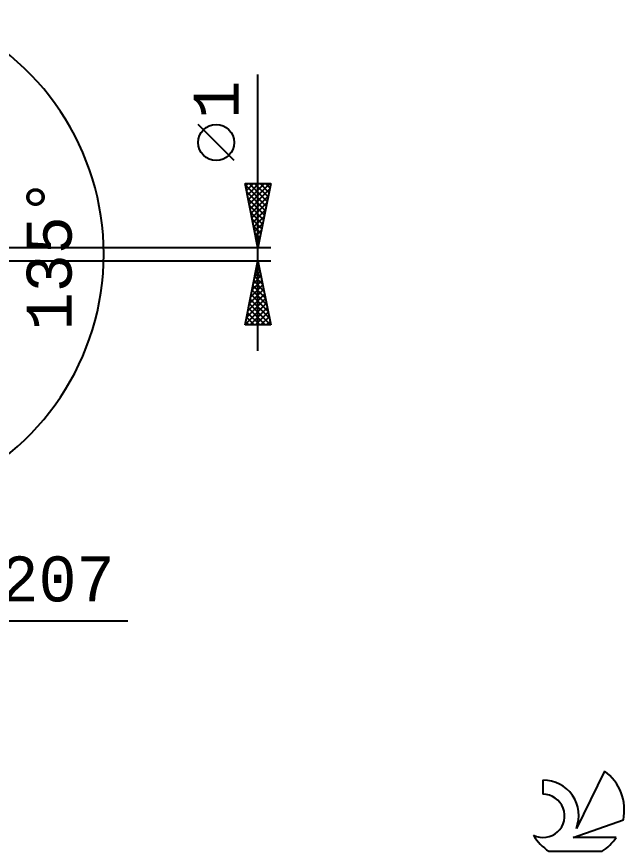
# Model space of a CAD drawing. Header units: millimetres. Extents: x -56 to 82, y -50 to 39.
# Drawn here: x 34.5 to 81.8, y -46.4 to 18.5 of the extents above; entities that cross this region are included whole.
import ezdxf
from ezdxf.enums import TextEntityAlignment as Align

# ---------------------------------------------------------------- set-up
doc = ezdxf.new("R2010")
doc.units = ezdxf.units.MM
doc.header["$LTSCALE"] = 5.2
doc.layers.add('2', color=7, linetype='CONTINUOUS')
doc.layers.add('SK6', color=5, linetype='CONTINUOUS')
doc.styles.get("Standard").update_dxf_attribs({"font": 'Monospac821 BT'})

msp = doc.modelspace()

# ---------------------------------------------------------------- linework, layer by layer
at = {"layer": '2', "color": 7, "linetype": 'CONTINUOUS', "lineweight": 25}
for p, q in [((53.3, -7.5), (53.3, 13.975)), ((51.45, 7.287), (48.65, 10.088)), ((53.3, 0.5), (52.3, 5.5)), ((52.3, 5.5), (54.3, 5.5)), ((52.325, 5.375), (53.95, 3.75)), ((52.339, 5.304), (52.535, 5.5)), ((52.41, 4.951), (52.959, 5.5)), ((52.481, 4.597), (53.383, 5.5)), ((52.551, 4.244), (53.808, 5.5)), ((52.622, 3.89), (54.232, 5.5)), ((52.624, 5.5), (54.021, 4.103)), ((53.048, 5.5), (54.091, 4.457)), ((54.3, 5.5), (53.3, 0.5)), ((53.473, 5.5), (54.162, 4.811)), ((53.897, 5.5), (54.233, 5.164)), ((52.431, 4.845), (53.879, 3.396)), ((52.693, 3.537), (54.211, 5.055)), ((52.537, 4.314), (53.809, 3.043)), ((52.763, 3.183), (54.105, 4.525)), ((52.834, 2.829), (53.999, 3.994)), ((52.643, 3.784), (53.738, 2.689)), ((52.749, 3.254), (53.667, 2.336)), ((52.905, 2.476), (53.893, 3.464)), ((52.855, 2.723), (53.596, 1.982)), ((52.976, 2.122), (53.787, 2.934)), ((52.961, 2.193), (53.526, 1.629)), ((53.046, 1.769), (53.681, 2.403)), ((53.067, 1.663), (53.455, 1.275)), ((53.117, 1.415), (53.575, 1.873)), ((53.188, 1.062), (53.469, 1.343)), ((53.174, 1.132), (53.384, 0.922)), ((53.258, 0.708), (53.362, 0.812)), ((54.3, 0.5), (21.093, 0.5)), ((53.28, 0.602), (53.314, 0.568)), ((21.093, -0.5), (54.3, -0.5)), ((52.3, -5.5), (53.3, -0.5)), ((53.264, -0.68), (53.324, -0.62)), ((53.3, -0.5), (54.3, -5.5)), ((53.158, -1.21), (53.395, -0.973)), ((53.197, -1.013), (53.454, -1.269)), ((53.268, -0.659), (53.348, -0.739)), ((52.946, -2.271), (53.536, -1.68)), ((53.052, -1.74), (53.465, -1.327)), ((53.056, -1.72), (53.666, -2.33)), ((53.127, -1.366), (53.56, -1.8)), ((52.734, -3.331), (53.677, -2.387)), ((52.84, -2.801), (53.607, -2.034)), ((52.915, -2.427), (53.878, -3.391)), ((52.985, -2.074), (53.772, -2.86)), ((52.522, -4.392), (53.819, -3.095)), ((52.628, -3.862), (53.748, -2.741)), ((52.773, -3.134), (54.09, -4.451)), ((52.844, -2.781), (53.984, -3.921)), ((52.309, -5.453), (53.96, -3.802)), ((52.416, -4.922), (53.89, -3.448)), ((52.632, -3.841), (54.29, -5.5)), ((52.702, -3.488), (54.196, -4.982)), ((52.561, -4.195), (53.866, -5.5)), ((52.686, -5.5), (54.031, -4.155)), ((53.111, -5.5), (54.102, -4.509)), ((52.42, -4.902), (53.018, -5.5)), ((52.49, -4.548), (53.442, -5.5)), ((53.535, -5.5), (54.172, -4.862)), ((54.3, -5.5), (52.3, -5.5)), ((52.349, -5.256), (52.593, -5.5)), ((53.959, -5.5), (54.243, -5.216)), ((14.093, -28.5), (43.175, -28.5))]:
    msp.add_line(p, q, dxfattribs=at)
msp.add_circle((50.05, 8.687), 1.4, dxfattribs=at)
msp.add_arc((21.3, 0), 20, 292.5, 67.5, dxfattribs=at)
at = {"layer": 'SK6', "color": 5, "linetype": 'CONTINUOUS', "lineweight": 25}
for p, q in [((80.292, -40.194), (78.095, -44.651)), ((75.497, -40.898), (75.497, -42.001)), ((77.837, -45.352), (81.757, -43.991)), ((81.194, -45.352), (77.837, -45.352)), ((75.959, -46.434), (80.101, -46.434))]:
    msp.add_line(p, q, dxfattribs=at)
for centre, radius, start, end in [((78.03, -43.247), 3.8, 348.72386, 53.46911), ((75.519, -43.659), 2.76, 338.93794, 90.44457), ((75.508, -43.679), 1.677, 243.42147, 90.36024), ((78.03, -43.247), 3.8, 210.54837, 236.97802), ((78.03, -43.247), 3.8, 303.02198, 326.37322)]:
    msp.add_arc(centre, radius, start, end, dxfattribs=at)

# ---------------------------------------------------------------- texts
at = {"layer": '2', "color": 7, "linetype": 'CONTINUOUS', "lineweight": 25}
for s, p in [('1', (51.8, 12.012)), ('135°', (38.8, 0))]:
    msp.add_text(s, height=3.5, rotation=90, dxfattribs=at).set_placement(p, align=Align.CENTER)
msp.add_text('0.207', height=3.5, dxfattribs=at).set_placement((34.737, -27), align=Align.CENTER)

doc.saveas('drawing.dxf')
